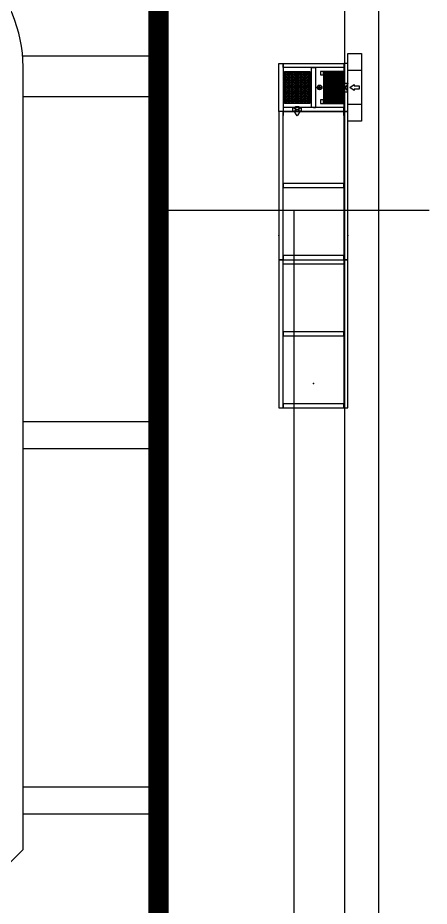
# Model space of a CAD drawing. Header units: millimetres. Extents: x -58335 to 291665, y -66693 to 213307.
# Drawn here: x 202804 to 208883, y 4965 to 18095 of the extents above; entities that cross this region are included whole.
import ezdxf
from ezdxf.xclip import XClip

# ---------------------------------------------------------------- set-up
doc = ezdxf.new("R2010")
doc.units = ezdxf.units.MM
doc.header["$LTSCALE"] = 1000
doc.header["$XCLIPFRAME"] = 0
for name, pattern in [('X-SITE$0$HID', [2.8, 1.8, -1]), ('X-SITE$0$HIDDEN', [0.375, 0.25, -0.125]), ('X-SITE$0$HIDDEN2', [4.75, 3.17, -1.58]), ('X-SITE$0$PHANTOM2', [1.25, 0.625, -0.125, 0.125, -0.125, 0.125, -0.125])]:
    doc.linetypes.add(name, pattern=pattern)
for name, color, linetype in [('X-SITE$0$-MY-계획선', 253, 'Continuous'), ('X-SITE$0$-MY-포장선', 254, 'Continuous'), ('X-SITE$0$-보도선', 7, 'Continuous'), ('X-SITE$0$A-BOUNDARY(PLAN)', 2, 'X-SITE$0$PHANTOM2'), ('X-SITE$0$A-전기충전기', 1, 'Continuous'), ('X-SITE$0$식물재배화분', 253, 'Continuous'), ('X-SITE$0$차선계획', 7, 'Continuous')]:
    doc.layers.add(name, color=color, linetype=linetype)
doc.layers.add('X-SITE$0$-변경 블럭 외곽-', color=252, linetype='Continuous', lineweight=0)
doc.layers.add('X-SITE$0$NOPLOT', color=193, linetype='Continuous', plot=False)
doc.layers.add('X-SITE$0$차량출입불허구간', color=193, linetype='Continuous', plot=False)

# ---------------------------------------------------------------- blocks, each defined once
blk = doc.blocks.new('X-SITE$0$240910_L-1F')
at = {"layer": 'X-SITE$0$-MY-계획선'}
for points in [[(173500.0000000671, 32018.40271378588, 0.4142135623730951), (171500.0000000671, 34018.40271378588), (159601.2143364437, 34018.40271378588, 0.414213562373095), (158601.2143364437, 33018.40271378588), (158601.2143364437, 29448.40272315324), (163499.9999923483, 29448.40272415103), (163500.0000000652, -2101.597272903309), (118500.0000000726, -2101.597290177015), (118500.0000000726, 24610.8093286521)], [(173500.0000000671, 32018.40271378588, 0.4142135623730951), (171500.0000000671, 34018.40271378588), (159601.2143364437, 34018.40271378588, 0.414213562373095), (158601.2143364437, 33018.40271378588), (158601.2143364437, 29448.40272315324), (163499.9999923483, 29448.40272415103), (163500.0000000652, -2101.597272903309), (118500.0000000726, -2101.597290177015), (118500.0000000726, 24610.8093286521)], [(173500.0000000671, 20453.38151943067), (171650.0000000671, 18603.38151943067), (171650.0000000671, 15930.77279686206, -0.414213562373095), (171150.0000000671, 15430.77279686206), (169150.0000000671, 15430.77279686206), (169150.0000000671, 10930.77279686206), (170650.0000000671, 10930.77279686206, -0.4142135623730951), (171150.0000000671, 10430.77279686206), (171150.0000000671, 7494.986357813817)], [(173500.0000000671, 20453.38151943067), (171650.0000000671, 18603.38151943067), (171650.0000000671, 15930.77279686206, -0.414213562373095), (171150.0000000671, 15430.77279686206), (169150.0000000671, 15430.77279686206), (169150.0000000671, 10930.77279686206), (170650.0000000671, 10930.77279686206, -0.4142135623730951), (171150.0000000671, 10430.77279686206), (171150.0000000671, 7494.986357813817)]]:
    blk.add_lwpolyline(points, format="xyb", dxfattribs=at)
blk.add_lwpolyline([(173500.0000000671, 20453.38151943067), (173500.0000000671, 32018.40271378588)], dxfattribs=at)
blk.add_lwpolyline([(173500.0000000671, 20453.38151943067), (173500.0000000671, 32018.40271378588)], dxfattribs=at)
at = {"layer": 'X-SITE$0$-MY-포장선'}
for points in [[(173493.3980928026, 32180.77279686212), (175500.0000000671, 32180.77279686212)], [(173493.3980928026, 32180.77279686212), (175500.0000000671, 32180.77279686212)], [(173500.0000000671, 31580.77279686212), (175500.0000000671, 31580.77279686212)], [(173500.0000000671, 31580.77279686212), (175500.0000000671, 31580.77279686212)], [(173500.0000000671, 26780.77279686212), (175500.0000000671, 26780.77279686212)], [(173500.0000000671, 26780.77279686212), (175500.0000000671, 26780.77279686212)], [(173500.0000000671, 26380.77279686212), (175500.0000000671, 26380.77279686212)], [(173500.0000000671, 26380.77279686212), (175500.0000000671, 26380.77279686212)], [(173500.0000000671, 21380.77279686212), (175500.0000000671, 21380.77279686212)], [(173500.0000000671, 21380.77279686212), (175500.0000000671, 21380.77279686212)], [(173500.0000000671, 20980.77279686212), (175500.0000000671, 20980.77279686212)], [(173500.0000000671, 20980.77279686212), (175500.0000000671, 20980.77279686212)]]:
    blk.add_lwpolyline(points, dxfattribs=at)
blk = doc.blocks.new('X-SITE$0$A$C58c92af8')
at = {"layer": 'X-SITE$0$-보도선'}
blk.add_line((497735.8791022711, 454905.5989125546), (497735.8791022711, 292098.7584458466), dxfattribs=at)
at = {"layer": 'X-SITE$0$-보도선', "color": 252}
blk.add_lwpolyline([(385956.9467893485, 466905.6118857125), (485735.8806710914, 466905.598922435, -0.4142135243203967), (497735.8791127875, 454905.598922435), (497735.8791127875, 292098.7584557568, -0.414213600425583), (485735.8775525764, 280098.7584557568), (431756.9467893708, 280098.7654686588)], format="xyb", dxfattribs=at)
at = {"layer": 'X-SITE$0$NOPLOT', "color": 251, "lineweight": 0}
blk.add_lwpolyline([(487914.811434336, 282848.7581726347), (494985.8791127875, 289919.8236322437), (494985.8791127875, 457084.5287441348), (487914.811434336, 464155.5986393427), (324556.9467893317, 464155.6198627686), (317485.8791127875, 457084.5531041061), (317485.8791127875, 289919.8479907249), (324556.9467893317, 282848.7793947791)], close=True, dxfattribs=at)
at = {"layer": 'X-SITE$0$차선계획', "color": 252}
blk.add_lwpolyline([(385949.1497845547, 467405.6118867834), (485985.8807054237, 467405.59889001, -0.4142135243205553), (498235.8791127875, 455155.5988901292), (498235.8791127875, 291848.7584233319, -0.4142136004256356), (485985.8775220588, 279598.7584233319), (431756.9467720101, 279598.7654687152)], format="xyb", dxfattribs=at)
blk = doc.blocks.new('X-SITE$0$A$Cae67b6b8')
for points in [[(172428.9323234558, -142306.9077450037), (172428.9323234558, -175064.2645401955), (164186.2921123505, -183306.9073352814), (131428.9330043793, -183306.913628459)], [(174428.9323234558, -142306.9077450037), (170428.9323234558, -142306.9077450037)]]:
    blk.add_lwpolyline(points)
blk = doc.blocks.new('X-SITE$0$s2')
at = {"layer": 'X-SITE$0$식물재배화분'}
h = blk.add_hatch(dxfattribs=at)
h.set_pattern_fill('HEX', color=8, scale=0.05, style=0)
h.set_pattern_definition([(180, (0.9305398834403604, -0.2600000469537918), (0, -0.01082531755), [0.00625, -0.0125]), (299.9999999999999, (0.9305398834403604, -0.2600000469537918), (0.00937500000233352, 0.005412658774999998), [0.006249999999999994, -0.01249999999999999]), (240, (0.9242898834636435, -0.2600000469537918), (0.00937500000233352, -0.005412658775000002), [0.00625, -0.0125])])
h.paths.add_polyline_path([(-0.2339599999831989, -0.2610000000277068), (-0.2339599999831989, -0.5590000000083819), (0.2340400000102818, -0.5590000000083819), (0.2340400000102818, -0.2610000000277068)])
h = blk.add_hatch(dxfattribs=at)
h.set_pattern_fill('HONEY', color=8, scale=0.1, style=0)
h.set_pattern_definition([(180, (256.3492690573912, -34.99378920378513), (-0.01875, -0.0108253175), [0.0125, -0.025]), (299.9999999999999, (256.3492690573912, -34.99378920378513), (0.01874999995903225, -0.01082531757095823), [0.01249999999999999, -0.02499999999999997]), (240, (256.3492690573912, -34.99378920378513), (-4.096775330677789e-11, -0.02165063507095822), [-0.025, 0.0125])])
h.paths.add_polyline_path([(0.2350399999413639, -0.9394711538625415), (0.2350399999413639, -0.7619711538718548), (-0.2349600000306964, -0.7619711538718548), (-0.2349600000306964, -0.9394711538625415)])
h = blk.add_hatch(dxfattribs=at)
h.set_pattern_fill('HONEY', color=8, scale=0.1, style=0)
h.set_pattern_definition([(180, (256.3492690573912, -35.19128920379444), (-0.01875, -0.0108253175), [0.0125, -0.025]), (299.9999999999999, (256.3492690573912, -35.19128920379444), (0.01874999995903225, -0.01082531757095823), [0.01249999999999999, -0.02499999999999998]), (240, (256.3492690573912, -35.19128920379444), (-4.096775330677789e-11, -0.02165063507095822), [-0.025, 0.0125])])
h.paths.add_polyline_path([(0.2350399999413639, -1.136971153871855), (0.2350399999413639, -0.959471153881168), (-0.2349600000306964, -0.959471153881168), (-0.2349600000306964, -1.136971153871855)])
at = {"layer": 'X-SITE$0$식물재배화분', "color": 8}
for p, q in [((0.2350399999413639, -0.2600000000093132), (-0.2349600000306964, -0.2600000000093132)), ((-0.2349600000306964, -0.2600000000093132), (-0.2349600000306964, -0.5600000000267755)), ((0.2340400000102818, -0.2610000000277068), (-0.2339599999831989, -0.2610000000277068)), ((-0.2339599999831989, -0.2610000000277068), (-0.2339599999831989, -0.5590000000083819)), ((0.2340400000102818, -0.5590000000083819), (0.2340400000102818, -0.2610000000277068)), ((0.2350399999413639, -0.5600000000267755), (0.2350399999413639, -0.2600000000093132)), ((-0.2349600000306964, -0.5600000000267755), (0.2350399999413639, -0.5600000000267755)), ((-0.2339599999831989, -0.5590000000083819), (0.2340400000102818, -0.5590000000083819)), ((-0.2349600000306964, -1.136971153871855), (-0.2349600000306964, -0.7619711538718548)), ((-0.2349600000306964, -0.7619711538718548), (0.2350399999413639, -0.7619711538718548)), ((0.2350399999413639, -0.7619711538718548), (0.2350399999413639, -1.136971153871855)), ((0.2350399999413639, -1.136971153871855), (-0.2349600000306964, -1.136971153871855))]:
    blk.add_line(p, q, dxfattribs=at)
at = {"layer": 'X-SITE$0$식물재배화분'}
for p, q in [((0.4150399999925867, -0.2600000000093132), (0.3550399999367073, -0.2600000000093132)), ((0.3550399999367073, -0.2600000000093132), (0.3550399999367073, -1.160000000003492)), ((0.2950399999972433, -0.7100000000209548), (0.2950399999972433, -0.6800000000221189)), ((0.2950399999972433, -0.7100000000209548), (0.2950399999972433, -0.7400000000197906)), ((0.3550399999367073, -1.160000000003492), (0.4150399999925867, -1.160000000003492))]:
    blk.add_line(p, q, dxfattribs=at)
at = {"layer": 'X-SITE$0$식물재배화분', "linetype": 'X-SITE$0$HIDDEN', "ltscale": 3}
for p, q in [((2.605039999936707, -1.160000000003492), (2.605039999936707, -0.2600000000093132)), ((0.3557318758685142, -0.8875000000116415), (0.2950399999972433, -0.8875000000116415)), ((0.3550399999367073, -1.012500000011642), (0.2950399999972433, -1.012500000011642))]:
    blk.add_line(p, q, dxfattribs=at)
at = {"layer": 'X-SITE$0$식물재배화분', "color": 8}
for points in [[(0.5, -0.2000000000116415), (-0.5, -0.2000000000116415), (-0.5, 0), (0.5, 0)], [(-0.2349600000306964, -0.5600000000267755), (-0.2349600000306964, -0.6059999999997672), (-0.1849599999841303, -0.6059999999997672), (-0.1849599999841303, -0.5600000000267755)], [(0.1850400000112131, -0.5600000000267755), (0.1850400000112131, -0.6059999999997672), (0.2350399999413639, -0.6059999999997672), (0.2350399999413639, -0.5600000000267755)]]:
    blk.add_lwpolyline(points, close=True, dxfattribs=at)
at = {"layer": 'X-SITE$0$식물재배화분', "color": 8, "linetype": 'X-SITE$0$HIDDEN2', "ltscale": 0.2}
for points in [[(-0.25, 0), (-0.25, 0), (-0.25, -0.2000000000116415)], [(0.25, 0), (0.25, 0), (0.25, -0.2000000000116415)]]:
    blk.add_lwpolyline(points, dxfattribs=at)
at = {"layer": 'X-SITE$0$식물재배화분', "color": 7}
for points in [[(-0.04263614560477436, -0.1073743585438933), (-0.02612512046471238, -0.1073743585438933), (-0.02612512046471238, -0.0365330730273854), (0.02612512034829706, -0.0365330730273854), (0.02612512034829706, -0.1073743585438933), (0.04263614548835903, -0.1073743585438933), (0, -0.1745302951603662)], [(0.3504289387492463, -0.9937903715763241), (0.3504289387492463, -0.9772793464071583), (0.2795876532327384, -0.9772793464071583), (0.2795876532327384, -0.9250291056232527), (0.3504289387492463, -0.9250291056232527), (0.3504289387492463, -0.9085180804540869), (0.4175848753657192, -0.9511542260297574)]]:
    blk.add_lwpolyline(points, close=True, dxfattribs=at)
at = {"layer": 'X-SITE$0$식물재배화분'}
for points in [[(-0.3549600000260398, -0.2600000000093132), (0.3550399999367073, -0.2600000000093132), (0.3550399999367073, -0.2000000000116415), (-0.3549600000260398, -0.2000000000116415)], [(-0.2949599999701604, -1.160000000003492), (-0.3549600000260398, -1.160000000003492), (-0.3549600000260398, -0.2600000000093132), (-0.2949599999701604, -0.2600000000093132)], [(0.3550399999367073, -1.160000000003492), (0.3550399999367073, -0.2600000000093132), (0.2950399999972433, -0.2600000000093132), (0.2950399999972433, -1.160000000003492)], [(2.545039999997243, -0.2000000000116415), (0.3550399999367073, -0.2000000000116415), (0.3550399999367073, -0.2600000000093132), (2.545039999997243, -0.2600000000093132)], [(4.735039999941364, -0.2000000000116415), (2.545039999997243, -0.2000000000116415), (2.545039999997243, -0.2600000000093132), (4.735039999941364, -0.2600000000093132)], [(4.735039999941364, -1.160000000003492), (4.735039999941364, -0.2600000000093132), (4.6750400000019, -0.2600000000093132), (4.6750400000019, -1.160000000003492)], [(0.2950399999972433, -0.7400000000197906), (-0.2949599999701604, -0.7400000000197906), (-0.2949599999701604, -0.6800000000221189), (0.2950399999972433, -0.6800000000221189)], [(0.3550399999367073, -1.220000000001164), (-0.3549600000260398, -1.220000000001164), (-0.3549600000260398, -1.160000000003492), (0.3550399999367073, -1.160000000003492)], [(2.545039999997243, -1.160000000003492), (0.3550399999367073, -1.160000000003492), (0.3550399999367073, -1.220000000001164), (2.545039999997243, -1.220000000001164)], [(4.735039999941364, -1.160000000003492), (2.545039999997243, -1.160000000003492), (2.545039999997243, -1.220000000001164), (4.735039999941364, -1.220000000001164)]]:
    blk.add_lwpolyline(points, close=True, dxfattribs=at)
at = {"layer": 'X-SITE$0$식물재배화분', "linetype": 'X-SITE$0$HIDDEN', "ltscale": 3}
for points in [[(-0.0625, -0.2600000000093132), (-0.0625, -0.2000000000116415)], [(0.06258000002708286, -0.2000000000116415), (-0.0625, -0.2600000000093132)], [(-0.0625, -0.2000000000116415), (0.06258000002708286, -0.2600000000093132)], [(0.06258000002708286, -0.2600000000093132), (0.06258000002708286, -0.2000000000116415)], [(0.2950399999972433, -1.012500000011642), (0.3557318758685142, -0.8875000000116415)], [(0.3550399999367073, -1.012500000011642), (0.2950399999972433, -0.8875000000116415)]]:
    blk.add_lwpolyline(points, dxfattribs=at)
for points in [[(1.480039999936707, -0.2600000000093132), (1.420039999997243, -0.2600000000093132), (1.420039999997243, -1.160000000003492), (1.480039999936707, -1.160000000003492)], [(2.545039999997243, -1.160000000003492), (2.545039999997243, -0.2600000000093132), (2.485039999941364, -0.2600000000093132), (2.485039999941364, -1.160000000003492)], [(3.670039999997243, -0.2600000000093132), (3.610039999941364, -0.2600000000093132), (3.610039999941364, -1.160000000003492), (3.670039999997243, -1.160000000003492)]]:
    blk.add_lwpolyline(points, close=True, dxfattribs=at)
at = {"layer": 'X-SITE$0$식물재배화분', "color": 8}
for points in [[(-0.2339599999831989, -0.4625000000232831), (-0.1939600000623614, -0.4625000000232831, 0.414213562373095), (-0.1814599999925122, -0.4500000000116415), (-0.1814599999925122, -0.3700000000244472, 0.414213562373095), (-0.1939600000623614, -0.3575000000128057), (-0.2339599999831989, -0.3575000000128057)], [(-0.2339599999831989, -0.3625000000174623), (-0.1939600000623614, -0.3625000000174623, -0.414213562373095), (-0.1864599999971688, -0.3700000000244472), (-0.1864599999971688, -0.4500000000116415, -0.414213562373095), (-0.1939600000623614, -0.4575000000186265), (-0.2339599999831989, -0.4575000000186265)], [(0.2340400000102818, -0.4625000000232831), (0.1940399999730289, -0.4625000000232831, -0.414213562373095), (0.181540000019595, -0.4500000000116415), (0.181540000019595, -0.3700000000244472, -0.414213562373095), (0.1940399999730289, -0.3575000000128057), (0.2340400000102818, -0.3575000000128057)], [(0.2340400000102818, -0.3625000000174623), (0.1940399999730289, -0.3625000000174623, 0.414213562373095), (0.1865400000242516, -0.3700000000244472), (0.1865400000242516, -0.4500000000116415, 0.414213562373095), (0.1940399999730289, -0.4575000000186265), (0.2340400000102818, -0.4575000000186265)]]:
    blk.add_lwpolyline(points, format="xyb", dxfattribs=at)
for points in [[(0.03503999998793006, -0.6200000000244472), (-0.03496000007726252, -0.6200000000244472)], [(3.999995533376932e-05, -0.6549999999988358), (3.999995533376932e-05, -0.5850000000209548)], [(0.2350399999413639, -0.9394711538625415), (-0.2349600000306964, -0.9394711538625415)], [(0.2350399999413639, -0.959471153881168), (-0.2349600000306964, -0.959471153881168)]]:
    blk.add_lwpolyline(points, dxfattribs=at)
for centre, radius in [((-0.2314600000390783, -0.360000000015134), 0.0025), ((0.2315399999497458, -0.360000000015134), 0.0025), ((-0.2314600000390783, -0.4600000000209548), 0.0025), ((0.2315399999497458, -0.4600000000209548), 0.0025), ((3.999995533376932e-05, -0.6200000000244472), 0.035), ((3.999995533376932e-05, -0.6200000000244472), 0.03)]:
    blk.add_circle(centre, radius, dxfattribs=at)
at = {"layer": 'X-SITE$0$식물재배화분'}
for p in [(2.190039999957662, -0.2000000000116415), (4.3750400000019, -0.7100000000064028), (2.190039999957662, -1.220000000001164)]:
    blk.add_point(p, dxfattribs=at)
blk = doc.blocks.new('X-SITE$0$A$C2afb0e87')
at = {"layer": 'X-SITE$0$식물재배화분', "lineweight": 0, "xscale": 1000, "yscale": 1000, "zscale": 1000, "rotation": 270}
blk.add_blockref('X-SITE$0$s2', (173428.932329176, -140490.2304813291), dxfattribs=at)

msp = doc.modelspace()

# ---------------------------------------------------------------- linework, layer by layer
at = {"layer": 'X-SITE$0$-변경 블럭 외곽-', "color": 8, "lineweight": 0, "elevation": 2.866404379089567e-10}
msp.add_lwpolyline([(204882.5028346878, 150483.9300880898), (197811.4351573427, 157554.9999833331), (34453.57051193982, 157555.021206731), (27382.50283462077, 150483.9544480425), (27382.50283462077, -16680.75066532567), (34453.57051193982, -23751.81926128082), (197811.4351574135, -23751.84048337489), (204882.5028346878, -16680.77502383478), (204882.5028346878, 150483.9300880898)], dxfattribs=at)
at = {"layer": 'X-SITE$0$A-BOUNDARY(PLAN)', "color": 2, "ltscale": 5, "const_width": 300, "elevation": 2.866404379089567e-10}
msp.add_lwpolyline([(204882.5027146497, 150483.9300979618), (197811.4350373045, 157554.9999932051), (34453.57039190165, 157555.021216603), (27382.5027145826, 150483.9544579145), (27382.5027145826, -16680.75065545365), (34453.57039190165, -23751.8192514088), (197811.4350373753, -23751.84047350287), (204882.5027146497, -16680.77501396276), (204882.5027146497, 150483.9300979618)], dxfattribs=at)

# ---------------------------------------------------------------- block references
msp.add_blockref('X-SITE$0$240910_L-1F', (29382.50283462077, -14650.24201058148))
at = {"layer": 'X-SITE$0$A-전기충전기'}
ref = msp.add_blockref('X-SITE$0$A$C58c92af8', (-290103.3762674975, -306600.5986461655), dxfattribs=at)
XClip(ref).set_block_clipping_path([(231768.32528206886, 239907.43377653998), (581768.3252820689, 519907.4337765401)])
at = {"layer": 'X-SITE$0$식물재배화분'}
msp.add_blockref('X-SITE$0$A$C2afb0e87', (34453.57039190165, 157555.0210866706), dxfattribs=at)
at = {"layer": 'X-SITE$0$차량출입불허구간', "linetype": 'X-SITE$0$HID'}
msp.add_blockref('X-SITE$0$A$Cae67b6b8', (34453.57051193982, 157555.021206731), dxfattribs=at)

doc.saveas('drawing.dxf')
